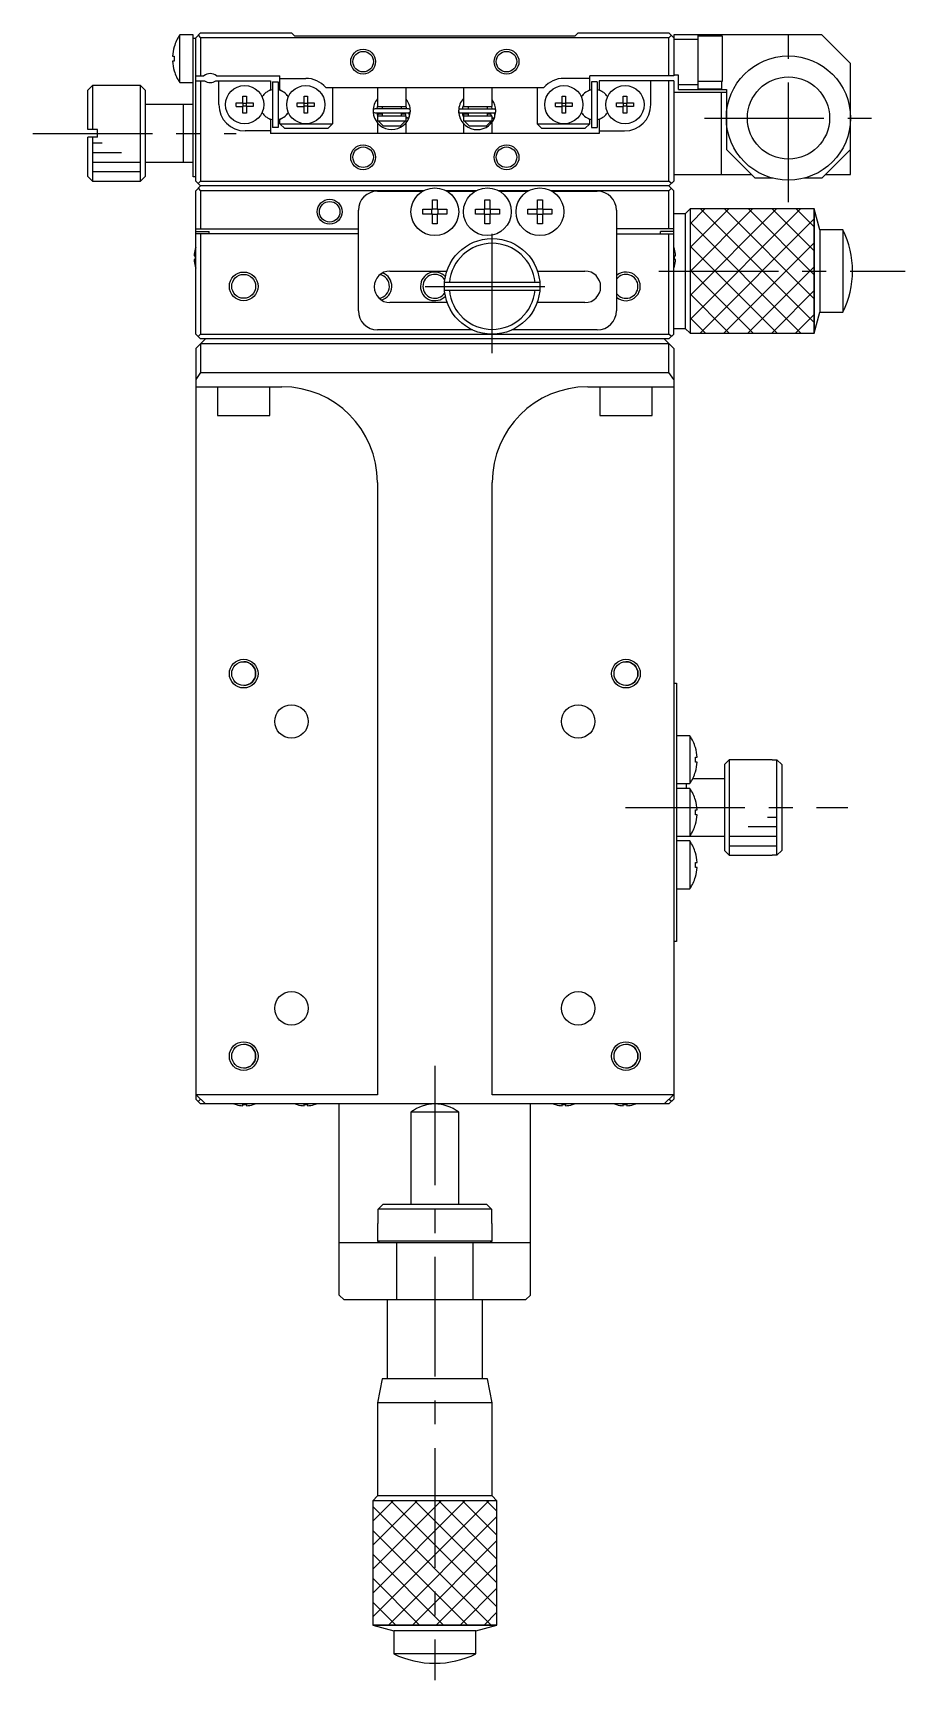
# Model space of a CAD drawing. Extents: x -393 to 367, y 10 to 551.
# Drawn here: x -89.7 to 1.6, y 378.6 to 550.8 of the extents above; entities that cross this region are included whole.
import ezdxf

# ---------------------------------------------------------------- set-up
doc = ezdxf.new("R2010")
doc.units = 0
doc.header["$LTSCALE"] = 10
doc.linetypes.add('CENTER', pattern=[2, 1.25, -0.25, 0.25, -0.25])
doc.linetypes.add('DASHED', pattern=[3.5, 2, -1.5])
doc.layers.get('0').update_dxf_attribs({"linetype": 'CONTINUOUS'})
doc.layers.add('CENTER', color=1, linetype='CENTER')

msp = doc.modelspace()

# ---------------------------------------------------------------- linework, layer by layer
at = {"color": 7, "linetype": 'CONTINUOUS'}
for p, q in [((-74.306056, 545.611036), (-74.306056, 550.611036)), ((-72.914398, 550.611036), (-74.306056, 550.611036)), ((-72.914398, 535.761036), (-72.914398, 550.611036)), ((-72.914398, 550.261036), (-72.614398, 550.261036)), ((-72.114398, 550.811036), (-72.614398, 550.311036)), ((-72.614398, 535.311036), (-72.614398, 550.311036)), ((-72.364398, 550.561036), (-72.114398, 550.311036)), ((-72.114398, 550.811036), (-62.614398, 550.811036)), ((-72.114398, 550.311036), (-72.114398, 546.311036)), ((-23.114398, 550.311036), (-72.114398, 550.311036)), ((-62.264398, 550.461036), (-62.614398, 550.811036)), ((-32.964398, 550.461036), (-62.264398, 550.461036)), ((-32.614398, 550.811036), (-32.964398, 550.461036)), ((-32.614398, 550.811036), (-23.114398, 550.811036)), ((-23.114398, 550.811036), (-22.614398, 550.311036)), ((-23.114398, 550.311036), (-22.864398, 550.561036)), ((-23.114398, 546.311036), (-23.114398, 550.311036)), ((-22.614398, 550.611036), (-22.614398, 546.311036)), ((-7.114398, 550.611036), (-22.614398, 550.611036)), ((-20.114398, 550.111036), (-22.614398, 550.111036)), ((-20.114398, 550.611036), (-20.114398, 544.911036)), ((-17.614398, 550.541857), (-20.114398, 550.541857)), ((-17.514398, 550.461036), (-20.114398, 550.461036)), ((-17.614398, 550.611036), (-17.614398, 550.461036)), ((-17.514398, 545.761036), (-17.514398, 550.461036)), ((-4.114398, 547.611036), (-7.114398, 550.611036)), ((-75.049351, 548.371036), (-74.876979, 548.371036)), ((-74.876979, 547.851036), (-75.049351, 547.851036)), ((-74.883834, 549.372969), (-74.876979, 549.369625)), ((-74.876979, 548.371036), (-74.876979, 547.851036)), ((-74.876979, 546.852446), (-74.883834, 546.849103)), ((-72.614398, 546.311036), (-71.775836, 546.311036)), ((-70.452961, 546.311036), (-63.814398, 546.311036)), ((-63.814398, 544.855448), (-63.814398, 546.311036)), ((-63.814398, 546.061036), (-61.114398, 546.061036)), ((-31.414398, 546.061036), (-34.114398, 546.061036)), ((-31.414398, 544.855448), (-31.414398, 546.311036)), ((-22.614398, 546.311036), (-31.414398, 546.311036)), ((-22.114398, 546.411036), (-22.614398, 546.411036)), ((-22.114398, 544.911036), (-22.114398, 546.411036)), ((-4.114398, 536.011036), (-4.114398, 547.611036)), ((-83.414398, 545.311036), (-83.914398, 544.811036)), ((-83.914398, 540.711036), (-83.914398, 544.811036)), ((-83.414398, 545.311036), (-83.414398, 540.711036)), ((-78.414398, 545.311036), (-83.414398, 545.311036)), ((-78.414398, 535.311036), (-78.414398, 545.311036)), ((-77.914398, 544.811036), (-78.414398, 545.311036)), ((-77.914398, 544.811036), (-77.914398, 535.811036)), ((-74.306056, 545.611036), (-72.914398, 545.611036)), ((-72.614398, 545.811036), (-71.714398, 545.811036)), ((-72.114398, 545.811036), (-72.114398, 535.311036)), ((-70.514398, 545.811036), (-64.814398, 545.811036)), ((-70.214398, 543.311036), (-70.214398, 545.811036)), ((-64.814398, 544.855448), (-65.108148, 544.685851)), ((-64.814398, 545.811036), (-64.814398, 544.855448)), ((-64.614398, 545.711036), (-64.614398, 540.911036)), ((-64.614398, 545.711036), (-64.014398, 545.711036)), ((-64.014398, 545.711036), (-64.014398, 540.911036)), ((-63.520648, 544.685851), (-63.814398, 544.855448)), ((-59.035336, 545.111036), (-36.193461, 545.111036)), ((-58.314398, 545.111036), (-58.314398, 541.311036)), ((-53.614398, 545.111036), (-53.614398, 543.111036)), ((-50.614398, 543.111036), (-50.614398, 545.111036)), ((-44.614398, 545.111036), (-44.614398, 543.111036)), ((-41.614398, 543.111036), (-41.614398, 545.111036)), ((-36.914398, 545.111036), (-36.914398, 541.311036)), ((-31.708148, 544.685851), (-31.414398, 544.855448)), ((-31.214398, 545.711036), (-31.214398, 540.911036)), ((-30.614398, 545.711036), (-31.214398, 545.711036)), ((-30.614398, 545.711036), (-30.614398, 540.911036)), ((-30.414398, 545.811036), (-30.414398, 544.855448)), ((-22.614398, 545.811036), (-30.414398, 545.811036)), ((-30.414398, 544.855448), (-30.120648, 544.685851)), ((-25.014398, 543.311036), (-25.014398, 545.811036)), ((-23.114398, 535.311036), (-23.114398, 545.811036)), ((-22.614398, 545.811036), (-22.614398, 535.311036)), ((-22.614398, 544.611036), (-17.114398, 544.611036)), ((-22.114398, 545.411036), (-20.114398, 545.411036)), ((-22.114398, 544.911036), (-17.114398, 544.911036)), ((-20.114398, 545.761036), (-17.514398, 545.761036)), ((-20.114398, 544.951299), (-17.614398, 544.951299)), ((-17.614398, 545.761036), (-17.614398, 544.911036)), ((-17.614398, 536.011036), (-17.614398, 544.611036)), ((-17.114398, 544.911036), (-17.114398, 538.611036)), ((-72.914398, 543.311036), (-77.914398, 543.311036)), ((-73.914398, 537.311036), (-73.914398, 543.311036)), ((-68.40076, 543.491036), (-67.694398, 543.491036)), ((-68.40076, 543.131036), (-68.40076, 543.491036)), ((-68.40076, 543.131036), (-67.694398, 543.131036)), ((-67.694398, 544.197397), (-67.334398, 544.197397)), ((-67.694398, 543.491036), (-67.694398, 544.197397)), ((-67.684026, 543.480664), (-67.694398, 543.491036)), ((-67.684026, 543.141408), (-67.694398, 543.131036)), ((-67.694398, 542.424674), (-67.694398, 543.131036)), ((-67.684026, 543.480664), (-67.34477, 543.480664)), ((-67.684026, 543.141408), (-67.684026, 543.480664)), ((-67.34477, 543.141408), (-67.684026, 543.141408)), ((-67.34477, 543.480664), (-67.334398, 543.491036)), ((-67.34477, 543.480664), (-67.34477, 543.141408)), ((-67.34477, 543.141408), (-67.334398, 543.131036)), ((-67.334398, 544.197397), (-67.334398, 543.491036)), ((-67.334398, 543.491036), (-66.628037, 543.491036)), ((-67.334398, 543.131036), (-67.334398, 542.424674)), ((-66.628037, 543.131036), (-67.334398, 543.131036)), ((-66.628037, 543.491036), (-66.628037, 543.131036)), ((-62.00076, 543.491036), (-61.294398, 543.491036)), ((-62.00076, 543.131036), (-62.00076, 543.491036)), ((-62.00076, 543.131036), (-61.294398, 543.131036)), ((-61.294398, 544.197397), (-60.934398, 544.197397)), ((-61.294398, 543.491036), (-61.294398, 544.197397)), ((-61.284026, 543.480664), (-61.294398, 543.491036)), ((-61.284026, 543.141408), (-61.294398, 543.131036)), ((-61.294398, 542.424674), (-61.294398, 543.131036)), ((-61.284026, 543.480664), (-60.94477, 543.480664)), ((-61.284026, 543.141408), (-61.284026, 543.480664)), ((-60.94477, 543.141408), (-61.284026, 543.141408)), ((-60.94477, 543.480664), (-60.934398, 543.491036)), ((-60.94477, 543.480664), (-60.94477, 543.141408)), ((-60.94477, 543.141408), (-60.934398, 543.131036)), ((-60.934398, 544.197397), (-60.934398, 543.491036)), ((-60.934398, 543.491036), (-60.228037, 543.491036)), ((-60.934398, 543.131036), (-60.934398, 542.424674)), ((-60.228037, 543.131036), (-60.934398, 543.131036)), ((-60.228037, 543.491036), (-60.228037, 543.131036)), ((-54.071218, 542.636946), (-54.067592, 542.536322)), ((-50.372445, 542.858885), (-53.872445, 542.858885)), ((-53.660126, 542.858888), (-53.60582, 543.111149)), ((-53.614398, 543.111036), (-50.614398, 543.111036)), ((-53.114398, 543.111036), (-53.114398, 542.858885)), ((-51.114398, 542.858885), (-51.114398, 543.111036)), ((-50.639212, 543.11117), (-50.584464, 542.858912)), ((-50.309364, 541.943867), (-50.173764, 542.631562)), ((-45.129261, 542.626207), (-45.125634, 542.525582)), ((-41.430487, 542.848146), (-44.930487, 542.848146)), ((-44.718168, 542.848149), (-44.649935, 543.143972)), ((-44.649935, 543.143972), (-44.614534, 543.238857)), ((-44.614398, 543.111036), (-41.614398, 543.111036)), ((-44.114398, 543.111036), (-44.114398, 542.848146)), ((-42.114398, 542.848146), (-42.114398, 543.111036)), ((-41.700585, 543.111188), (-41.642506, 542.848173)), ((-41.367406, 541.933128), (-41.231807, 542.620822)), ((-35.00076, 543.491036), (-34.294398, 543.491036)), ((-35.00076, 543.131036), (-35.00076, 543.491036)), ((-35.00076, 543.131036), (-34.294398, 543.131036)), ((-34.294398, 544.197397), (-33.934398, 544.197397)), ((-34.294398, 543.491036), (-34.294398, 544.197397)), ((-34.284026, 543.480664), (-34.294398, 543.491036)), ((-34.284026, 543.141408), (-34.294398, 543.131036)), ((-34.294398, 542.424674), (-34.294398, 543.131036)), ((-34.284026, 543.480664), (-33.94477, 543.480664)), ((-34.284026, 543.141408), (-34.284026, 543.480664)), ((-33.94477, 543.141408), (-34.284026, 543.141408)), ((-33.94477, 543.480664), (-33.934398, 543.491036)), ((-33.94477, 543.480664), (-33.94477, 543.141408)), ((-33.94477, 543.141408), (-33.934398, 543.131036)), ((-33.934398, 544.197397), (-33.934398, 543.491036)), ((-33.934398, 543.491036), (-33.228037, 543.491036)), ((-33.934398, 543.131036), (-33.934398, 542.424674)), ((-33.228037, 543.131036), (-33.934398, 543.131036)), ((-33.228037, 543.491036), (-33.228037, 543.131036)), ((-28.60076, 543.491036), (-27.894398, 543.491036)), ((-28.60076, 543.131036), (-28.60076, 543.491036)), ((-28.60076, 543.131036), (-27.894398, 543.131036)), ((-27.894398, 544.197397), (-27.534398, 544.197397)), ((-27.894398, 543.491036), (-27.894398, 544.197397)), ((-27.884026, 543.480664), (-27.894398, 543.491036)), ((-27.884026, 543.141408), (-27.894398, 543.131036)), ((-27.894398, 542.424674), (-27.894398, 543.131036)), ((-27.884026, 543.480664), (-27.54477, 543.480664)), ((-27.884026, 543.141408), (-27.884026, 543.480664)), ((-27.54477, 543.141408), (-27.884026, 543.141408)), ((-27.54477, 543.480664), (-27.534398, 543.491036)), ((-27.54477, 543.480664), (-27.54477, 543.141408)), ((-27.54477, 543.141408), (-27.534398, 543.131036)), ((-27.534398, 544.197397), (-27.534398, 543.491036)), ((-27.534398, 543.491036), (-26.828037, 543.491036)), ((-27.534398, 543.131036), (-27.534398, 542.424674)), ((-26.828037, 543.131036), (-27.534398, 543.131036)), ((-26.828037, 543.491036), (-26.828037, 543.131036)), ((-67.334398, 542.424674), (-67.694398, 542.424674)), ((-65.108148, 541.93622), (-64.814398, 541.766624)), ((-64.814398, 541.766624), (-64.814398, 540.311036)), ((-64.014398, 540.911036), (-64.614398, 540.911036)), ((-63.814398, 541.766624), (-63.520648, 541.93622)), ((-63.814398, 541.311036), (-63.814398, 541.766624)), ((-63.314398, 540.811036), (-63.814398, 541.311036)), ((-63.814398, 541.311036), (-58.314398, 541.311036)), ((-60.934398, 542.424674), (-61.294398, 542.424674)), ((-58.314398, 541.311036), (-58.814398, 540.811036)), ((-53.935288, 541.944538), (-53.915261, 541.891872)), ((-53.91441, 541.892312), (-53.890824, 541.839401)), ((-53.872445, 542.458885), (-50.372445, 542.458885)), ((-53.572998, 542.110856), (-53.660444, 542.458884)), ((-50.614398, 542.111036), (-53.614398, 542.111036)), ((-53.614398, 542.111036), (-53.614398, 541.611036)), ((-53.614398, 541.611036), (-50.614398, 541.611036)), ((-53.614398, 541.406097), (-53.614398, 540.311036)), ((-53.570927, 542.165161), (-53.570464, 542.179995)), ((-53.570632, 542.150326), (-53.570927, 542.165161)), ((-53.56958, 542.135528), (-53.570632, 542.150326)), ((-53.570464, 542.179995), (-53.569243, 542.194787)), ((-53.567773, 542.120807), (-53.56958, 542.135528)), ((-53.569243, 542.194787), (-53.567268, 542.209499)), ((-53.566147, 542.111022), (-53.567773, 542.120807)), ((-53.567268, 542.209499), (-53.564544, 542.224092)), ((-53.564544, 542.224092), (-53.56108, 542.238527)), ((-53.56108, 542.238527), (-53.556886, 542.252767)), ((-53.030913, 541.111036), (-53.560082, 541.611036)), ((-53.556886, 542.252767), (-53.551974, 542.266774)), ((-53.551974, 542.266774), (-53.546357, 542.280512)), ((-53.546357, 542.280512), (-53.540053, 542.293946)), ((-53.540053, 542.293946), (-53.533078, 542.307042)), ((-53.533078, 542.307042), (-53.525454, 542.319767)), ((-53.114398, 542.311036), (-53.531148, 542.311036)), ((-53.525454, 542.319767), (-53.517201, 542.33209)), ((-53.517201, 542.33209), (-53.508342, 542.343981)), ((-53.508342, 542.343981), (-53.498901, 542.35541)), ((-53.498901, 542.35541), (-53.488903, 542.366352)), ((-53.488903, 542.366352), (-53.478376, 542.37678)), ((-53.478376, 542.37678), (-53.467347, 542.38667)), ((-53.467347, 542.38667), (-53.455845, 542.395999)), ((-53.455845, 542.395999), (-53.443899, 542.404747)), ((-53.443899, 542.404747), (-53.431539, 542.412894)), ((-53.431539, 542.412894), (-53.418796, 542.420422)), ((-53.418796, 542.420422), (-53.405703, 542.427314)), ((-53.405703, 542.427314), (-53.392291, 542.433556)), ((-53.392291, 542.433556), (-53.378594, 542.439135)), ((-53.378594, 542.439135), (-53.364643, 542.444038)), ((-53.364643, 542.444038), (-53.350473, 542.448256)), ((-53.350473, 542.448256), (-53.336118, 542.45178)), ((-53.336118, 542.45178), (-53.321611, 542.454601)), ((-53.321611, 542.454601), (-53.306987, 542.456716)), ((-53.306987, 542.456716), (-53.292279, 542.458119)), ((-53.292279, 542.458119), (-53.277524, 542.458809)), ((-53.277524, 542.458809), (-53.270834, 542.458885)), ((-53.114398, 542.458885), (-53.114398, 542.111036)), ((-53.030913, 541.111036), (-51.197883, 541.111036)), ((-50.668715, 541.611036), (-51.197883, 541.111036)), ((-51.114398, 542.111036), (-51.114398, 542.458885)), ((-50.71418, 542.311036), (-51.114398, 542.311036)), ((-50.974056, 542.458885), (-50.960067, 542.458557)), ((-50.960067, 542.458557), (-50.945335, 542.457515)), ((-50.945335, 542.457515), (-50.930673, 542.455761)), ((-50.930673, 542.455761), (-50.916115, 542.453299)), ((-50.916115, 542.453299), (-50.901695, 542.450135)), ((-50.901695, 542.450135), (-50.887446, 542.446275)), ((-50.887446, 542.446275), (-50.873403, 542.441728)), ((-50.873403, 542.441728), (-50.859599, 542.436505)), ((-50.859599, 542.436505), (-50.846065, 542.430615)), ((-50.846065, 542.430615), (-50.832835, 542.424073)), ((-50.832835, 542.424073), (-50.819941, 542.416892)), ((-50.819941, 542.416892), (-50.807413, 542.409089)), ((-50.807413, 542.409089), (-50.795282, 542.400679)), ((-50.795282, 542.400679), (-50.783578, 542.391683)), ((-50.783578, 542.391683), (-50.77233, 542.382119)), ((-50.77233, 542.382119), (-50.761567, 542.37201)), ((-50.761567, 542.37201), (-50.751317, 542.361377)), ((-50.751317, 542.361377), (-50.741605, 542.350247)), ((-50.741605, 542.350247), (-50.732457, 542.338644)), ((-50.732457, 542.338644), (-50.723897, 542.326595)), ((-50.723897, 542.326595), (-50.71595, 542.314129)), ((-50.71595, 542.314129), (-50.708636, 542.301275)), ((-50.708636, 542.301275), (-50.701975, 542.288066)), ((-50.701975, 542.288066), (-50.695988, 542.274532)), ((-50.695988, 542.274532), (-50.690691, 542.260709)), ((-50.690691, 542.260709), (-50.686099, 542.246629)), ((-50.686099, 542.246629), (-50.682227, 542.23233)), ((-50.682227, 542.23233), (-50.679085, 542.217848)), ((-50.679085, 542.217848), (-50.676685, 542.20322)), ((-50.678117, 542.11455), (-50.678743, 542.111023)), ((-50.675988, 542.12924), (-50.678117, 542.11455)), ((-50.676685, 542.20322), (-50.675033, 542.188484)), ((-50.674613, 542.144017), (-50.675988, 542.12924)), ((-50.675033, 542.188484), (-50.674136, 542.173678)), ((-50.673995, 542.158843), (-50.674613, 542.144017)), ((-50.674136, 542.173678), (-50.673995, 542.158843)), ((-50.562724, 541.952677), (-50.614408, 541.978113)), ((-50.614398, 541.611036), (-50.614398, 542.111036)), ((-50.614398, 541.989205), (-50.601989, 541.982864)), ((-50.614398, 540.311036), (-50.614398, 541.424376)), ((-50.601989, 541.982864), (-50.589034, 541.976447)), ((-50.589034, 541.976447), (-50.575612, 541.969994)), ((-50.575612, 541.969994), (-50.561808, 541.963544)), ((-50.334436, 541.882999), (-50.562724, 541.952677)), ((-50.561808, 541.963544), (-50.547705, 541.957137)), ((-50.547705, 541.957137), (-50.533391, 541.950812)), ((-50.533391, 541.950812), (-50.518954, 541.944609)), ((-50.518954, 541.944609), (-50.504484, 541.938566)), ((-50.504484, 541.938566), (-50.49007, 541.93272)), ((-50.49007, 541.93272), (-50.4758, 541.927107)), ((-50.4758, 541.927107), (-50.461764, 541.921762)), ((-50.461764, 541.921762), (-50.448046, 541.916718)), ((-50.448046, 541.916718), (-50.434733, 541.912007)), ((-50.434733, 541.912007), (-50.421907, 541.907656)), ((-50.421907, 541.907656), (-50.409646, 541.903693)), ((-50.409646, 541.903693), (-50.398026, 541.900143)), ((-50.398026, 541.900143), (-50.387119, 541.897028)), ((-50.387119, 541.897028), (-50.376993, 541.894365)), ((-50.376993, 541.894365), (-50.367709, 541.892173)), ((-50.367709, 541.892173), (-50.359326, 541.890465)), ((-50.359326, 541.890465), (-50.351894, 541.889251)), ((-50.351894, 541.889251), (-50.34546, 541.888538)), ((-50.34546, 541.888538), (-50.340064, 541.888331)), ((-50.340607, 542.459567), (-50.341443, 542.461325)), ((-50.32659, 542.427977), (-50.340607, 542.459567)), ((-50.340064, 541.888331), (-50.335739, 541.888632)), ((-50.335739, 541.888632), (-50.333523, 541.889096)), ((-50.333523, 541.889096), (-50.329629, 541.891872)), ((-50.329629, 541.891872), (-50.317475, 541.922262)), ((-50.314171, 542.39574), (-50.32659, 542.427977)), ((-50.317475, 541.922262), (-50.306221, 541.954923)), ((-50.303379, 542.362935), (-50.314171, 542.39574)), ((-50.306221, 541.954923), (-50.296616, 541.988095)), ((-50.29424, 542.329641), (-50.303379, 542.362935)), ((-50.296616, 541.988095), (-50.288682, 542.021697)), ((-50.286777, 542.29594), (-50.29424, 542.329641)), ((-50.288682, 542.021697), (-50.282438, 542.055644)), ((-50.281006, 542.261916), (-50.286777, 542.29594)), ((-50.282438, 542.055644), (-50.277899, 542.089855)), ((-50.276943, 542.22765), (-50.281006, 542.261916)), ((-50.277899, 542.089855), (-50.275076, 542.124245)), ((-50.274597, 542.193227), (-50.276943, 542.22765)), ((-50.275076, 542.124245), (-50.273974, 542.15873)), ((-50.273974, 542.15873), (-50.274597, 542.193227)), ((-44.99333, 541.933799), (-44.973304, 541.881132)), ((-44.972452, 541.881573), (-44.948866, 541.828662)), ((-44.930487, 542.448146), (-41.430487, 542.448146)), ((-44.633284, 542.10609), (-44.718487, 542.448144)), ((-44.614512, 542.05821), (-44.633284, 542.10609)), ((-44.62897, 542.154422), (-44.628506, 542.169256)), ((-44.628675, 542.139587), (-44.62897, 542.154422)), ((-44.627622, 542.124789), (-44.628675, 542.139587)), ((-44.628506, 542.169256), (-44.627285, 542.184048)), ((-44.625922, 542.11079), (-44.627622, 542.124789)), ((-44.627285, 542.184048), (-44.62531, 542.19876)), ((-44.614477, 542.06216), (-44.625922, 542.11079)), ((-44.62531, 542.19876), (-44.622587, 542.213353)), ((-44.622587, 542.213353), (-44.619123, 542.227788)), ((-44.619123, 542.227788), (-44.614929, 542.242028)), ((-44.614929, 542.242028), (-44.610016, 542.256035)), ((-44.614398, 542.24354), (-44.614398, 541.611036)), ((-41.614398, 542.111036), (-44.614398, 542.111036)), ((-44.614398, 541.611036), (-41.614398, 541.611036)), ((-44.614398, 541.328397), (-44.614398, 540.311036)), ((-44.610016, 542.256035), (-44.6044, 542.269772)), ((-44.6044, 542.269772), (-44.598095, 542.283206)), ((-44.598095, 542.283206), (-44.591121, 542.296302)), ((-44.591121, 542.296302), (-44.583497, 542.309028)), ((-44.583497, 542.309028), (-44.575244, 542.321351)), ((-44.114398, 542.311036), (-44.582224, 542.311036)), ((-44.575244, 542.321351), (-44.566384, 542.333241)), ((-44.566384, 542.333241), (-44.556943, 542.344671)), ((-44.030913, 541.111036), (-44.560082, 541.611036)), ((-44.556943, 542.344671), (-44.546946, 542.355613)), ((-44.546946, 542.355613), (-44.536419, 542.366041)), ((-44.536419, 542.366041), (-44.52539, 542.375931)), ((-44.52539, 542.375931), (-44.513887, 542.38526)), ((-44.513887, 542.38526), (-44.501941, 542.394008)), ((-44.501941, 542.394008), (-44.489581, 542.402155)), ((-44.489581, 542.402155), (-44.476839, 542.409683)), ((-44.476839, 542.409683), (-44.463746, 542.416575)), ((-44.463746, 542.416575), (-44.450334, 542.422817)), ((-44.450334, 542.422817), (-44.436636, 542.428396)), ((-44.436636, 542.428396), (-44.422686, 542.433299)), ((-44.422686, 542.433299), (-44.408516, 542.437517)), ((-44.408516, 542.437517), (-44.39416, 542.44104)), ((-44.39416, 542.44104), (-44.379653, 542.443862)), ((-44.379653, 542.443862), (-44.365029, 542.445977)), ((-44.365029, 542.445977), (-44.350322, 542.44738)), ((-44.350322, 542.44738), (-44.335567, 542.448069)), ((-44.335567, 542.448069), (-44.328876, 542.448146)), ((-44.114398, 542.448146), (-44.114398, 542.111036)), ((-44.030913, 541.111036), (-42.197883, 541.111036)), ((-41.668715, 541.611036), (-42.197883, 541.111036)), ((-42.114398, 542.111036), (-42.114398, 542.448146)), ((-41.778821, 542.311036), (-42.114398, 542.311036)), ((-42.032098, 542.448146), (-42.018109, 542.447818)), ((-42.018109, 542.447818), (-42.003378, 542.446776)), ((-42.003378, 542.446776), (-41.988716, 542.445022)), ((-41.988716, 542.445022), (-41.974158, 542.44256)), ((-41.974158, 542.44256), (-41.959737, 542.439396)), ((-41.959737, 542.439396), (-41.945489, 542.435536)), ((-41.945489, 542.435536), (-41.931446, 542.430989)), ((-41.931446, 542.430989), (-41.917641, 542.425766)), ((-41.917641, 542.425766), (-41.904108, 542.419876)), ((-41.904108, 542.419876), (-41.890878, 542.413334)), ((-41.890878, 542.413334), (-41.877983, 542.406153)), ((-41.877983, 542.406153), (-41.865455, 542.39835)), ((-41.865455, 542.39835), (-41.853324, 542.38994)), ((-41.853324, 542.38994), (-41.84162, 542.380944)), ((-41.84162, 542.380944), (-41.830373, 542.37138)), ((-41.830373, 542.37138), (-41.81961, 542.36127)), ((-41.81961, 542.36127), (-41.809359, 542.350638)), ((-41.809359, 542.350638), (-41.799647, 542.339508)), ((-41.799647, 542.339508), (-41.790499, 542.327904)), ((-41.790499, 542.327904), (-41.78194, 542.315855)), ((-41.78194, 542.315855), (-41.773992, 542.303389)), ((-41.773992, 542.303389), (-41.766678, 542.290536)), ((-41.766678, 542.290536), (-41.760018, 542.277326)), ((-41.760018, 542.277326), (-41.754031, 542.263793)), ((-41.754031, 542.263793), (-41.748733, 542.249969)), ((-41.748733, 542.249969), (-41.744142, 542.23589)), ((-41.744142, 542.23589), (-41.740269, 542.221591)), ((-41.740269, 542.221591), (-41.737128, 542.207109)), ((-41.737128, 542.207109), (-41.734728, 542.19248)), ((-41.734031, 542.118501), (-41.735019, 542.111023)), ((-41.734728, 542.19248), (-41.733076, 542.177744)), ((-41.732656, 542.133278), (-41.734031, 542.118501)), ((-41.733076, 542.177744), (-41.732178, 542.162939)), ((-41.732038, 542.148104), (-41.732656, 542.133278)), ((-41.732178, 542.162939), (-41.732038, 542.148104)), ((-41.392482, 541.872261), (-41.614402, 541.939044)), ((-41.614398, 541.611036), (-41.614398, 542.111036)), ((-41.614398, 541.950307), (-41.600458, 541.94404)), ((-41.614398, 540.311036), (-41.614398, 541.489618)), ((-41.600458, 541.94404), (-41.586346, 541.937867)), ((-41.586346, 541.937867), (-41.572145, 541.931824)), ((-41.572145, 541.931824), (-41.557942, 541.925948)), ((-41.557942, 541.925948), (-41.543819, 541.920273)), ((-41.543819, 541.920273), (-41.529862, 541.914834)), ((-41.529862, 541.914834), (-41.516152, 541.909662)), ((-41.516152, 541.909662), (-41.502773, 541.904788)), ((-41.502773, 541.904788), (-41.489804, 541.900242)), ((-41.489804, 541.900242), (-41.477321, 541.89605)), ((-41.477321, 541.89605), (-41.4654, 541.892238)), ((-41.4654, 541.892238), (-41.454111, 541.888828)), ((-41.454111, 541.888828), (-41.443521, 541.885841)), ((-41.443521, 541.885841), (-41.433694, 541.883293)), ((-41.433694, 541.883293), (-41.424688, 541.881201)), ((-41.424688, 541.881201), (-41.416556, 541.879577)), ((-41.416556, 541.879577), (-41.409348, 541.878431)), ((-41.409348, 541.878431), (-41.403105, 541.877769)), ((-41.403105, 541.877769), (-41.397866, 541.877595)), ((-41.398649, 542.448828), (-41.399485, 542.450586)), ((-41.384632, 542.417238), (-41.398649, 542.448828)), ((-41.397866, 541.877595), (-41.393661, 541.877911)), ((-41.393661, 541.877911), (-41.391566, 541.878357)), ((-41.391566, 541.878357), (-41.387671, 541.881132)), ((-41.387671, 541.881132), (-41.375517, 541.911523)), ((-41.372213, 542.385001), (-41.384632, 542.417238)), ((-41.375517, 541.911523), (-41.364264, 541.944184)), ((-41.361421, 542.352195), (-41.372213, 542.385001)), ((-41.364264, 541.944184), (-41.354659, 541.977356)), ((-41.352283, 542.318901), (-41.361421, 542.352195)), ((-41.354659, 541.977356), (-41.346724, 542.010958)), ((-41.344819, 542.285201), (-41.352283, 542.318901)), ((-41.346724, 542.010958), (-41.340481, 542.044905)), ((-41.339049, 542.251176), (-41.344819, 542.285201)), ((-41.340481, 542.044905), (-41.335942, 542.079116)), ((-41.334986, 542.216911), (-41.339049, 542.251176)), ((-41.335942, 542.079116), (-41.333118, 542.113506)), ((-41.33264, 542.182488), (-41.334986, 542.216911)), ((-41.333118, 542.113506), (-41.332017, 542.147991)), ((-41.332017, 542.147991), (-41.33264, 542.182488)), ((-36.414398, 540.811036), (-36.914398, 541.311036)), ((-36.914398, 541.311036), (-31.414398, 541.311036)), ((-33.934398, 542.424674), (-34.294398, 542.424674)), ((-31.414398, 541.311036), (-31.914398, 540.811036)), ((-31.414398, 541.766624), (-31.708148, 541.93622)), ((-31.414398, 541.311036), (-31.414398, 541.766624)), ((-31.214398, 540.911036), (-30.614398, 540.911036)), ((-30.120648, 541.93622), (-30.414398, 541.766624)), ((-30.414398, 541.766624), (-30.414398, 540.311036)), ((-27.534398, 542.424674), (-27.894398, 542.424674)), ((-82.914398, 540.711036), (-83.914398, 540.711036)), ((-83.914398, 535.811036), (-83.914398, 539.911036)), ((-82.914398, 539.911036), (-83.914398, 539.911036)), ((-83.414398, 539.911036), (-83.414398, 535.311036)), ((-82.914398, 539.911036), (-82.914398, 540.711036)), ((-64.814398, 540.561036), (-67.464398, 540.561036)), ((-30.414398, 540.311036), (-64.814398, 540.311036)), ((-58.814398, 540.811036), (-63.314398, 540.811036)), ((-31.914398, 540.811036), (-36.414398, 540.811036)), ((-30.414398, 540.561036), (-27.764398, 540.561036)), ((-17.114398, 538.611036), (-14.114398, 535.611036)), ((-7.114398, 535.611036), (-4.114398, 538.611036)), ((-83.914398, 535.811036), (-83.414398, 535.311036)), ((-78.414398, 535.311036), (-77.914398, 535.811036)), ((-77.914398, 537.311036), (-72.914398, 537.311036)), ((-72.614398, 535.761036), (-72.914398, 535.761036)), ((-22.614398, 536.011036), (-14.514398, 536.011036)), ((-6.714398, 536.011036), (-4.114398, 536.011036)), ((-83.414398, 535.311036), (-78.414398, 535.311036)), ((-72.114398, 534.811036), (-72.614398, 535.311036)), ((-72.614398, 534.311036), (-72.114398, 534.811036)), ((-72.614398, 519.311036), (-72.614398, 534.311036)), ((-72.114398, 535.311036), (-72.364398, 535.061036)), ((-72.364398, 534.561036), (-72.114398, 534.311036)), ((-72.114398, 535.311036), (-23.114398, 535.311036)), ((-23.114398, 534.811036), (-72.114398, 534.811036)), ((-72.114398, 534.311036), (-72.114398, 530.311036)), ((-48.801833, 534.311036), (-72.114398, 534.311036)), ((-53.614398, 534.261036), (-48.890133, 534.261036)), ((-43.301833, 534.311036), (-46.426964, 534.311036)), ((-46.338663, 534.261036), (-43.390133, 534.261036)), ((-37.801833, 534.311036), (-40.926964, 534.311036)), ((-40.838663, 534.261036), (-37.890133, 534.261036)), ((-23.114398, 534.311036), (-35.426964, 534.311036)), ((-35.338663, 534.261036), (-30.614398, 534.261036)), ((-22.864398, 535.061036), (-23.114398, 535.311036)), ((-22.614398, 535.311036), (-23.114398, 534.811036)), ((-23.114398, 534.811036), (-22.614398, 534.311036)), ((-23.114398, 534.311036), (-22.864398, 534.561036)), ((-23.114398, 530.311036), (-23.114398, 534.311036)), ((-22.614398, 519.311036), (-22.614398, 534.311036)), ((-12.214394, 535.611036), (-14.114398, 535.611036)), ((-7.114398, 535.611036), (-9.014402, 535.611036)), ((-55.614398, 521.761036), (-55.614398, 532.261036)), ((-48.872988, 531.851036), (-48.872988, 532.371036)), ((-48.872988, 532.371036), (-47.874398, 532.371036)), ((-47.915773, 531.851036), (-47.915773, 532.371036)), ((-47.874398, 533.369625), (-47.354398, 533.369625)), ((-47.874398, 532.371036), (-47.874398, 533.369625)), ((-47.874398, 532.412411), (-47.354398, 532.412411)), ((-47.354398, 533.369625), (-47.354398, 532.371036)), ((-47.354398, 532.371036), (-46.355809, 532.371036)), ((-47.313023, 532.371036), (-47.313023, 531.851036)), ((-46.355809, 532.371036), (-46.355809, 531.851036)), ((-43.372988, 531.851036), (-43.372988, 532.371036)), ((-43.372988, 532.371036), (-42.374398, 532.371036)), ((-42.415773, 531.851036), (-42.415773, 532.371036)), ((-42.374398, 533.369625), (-41.854398, 533.369625)), ((-42.374398, 532.371036), (-42.374398, 533.369625)), ((-42.374398, 532.412411), (-41.854398, 532.412411)), ((-41.854398, 533.369625), (-41.854398, 532.371036)), ((-41.854398, 532.371036), (-40.855809, 532.371036)), ((-41.813023, 532.371036), (-41.813023, 531.851036)), ((-40.855809, 532.371036), (-40.855809, 531.851036)), ((-37.872988, 531.851036), (-37.872988, 532.371036)), ((-37.872988, 532.371036), (-36.874398, 532.371036)), ((-36.915773, 531.851036), (-36.915773, 532.371036)), ((-36.874398, 533.369625), (-36.354398, 533.369625)), ((-36.874398, 532.371036), (-36.874398, 533.369625)), ((-36.874398, 532.412411), (-36.354398, 532.412411)), ((-36.354398, 533.369625), (-36.354398, 532.371036)), ((-36.354398, 532.371036), (-35.355809, 532.371036)), ((-36.313023, 532.371036), (-36.313023, 531.851036)), ((-35.355809, 532.371036), (-35.355809, 531.851036)), ((-28.614398, 532.261036), (-28.614398, 521.761036)), ((-20.914392, 532.411035), (-21.414394, 531.911032)), ((-20.914392, 532.411035), (-20.914392, 519.411037)), ((-7.914391, 532.411035), (-20.914392, 532.411035)), ((-7.914391, 532.411035), (-7.914391, 519.411037)), ((-7.324903, 530.211036), (-7.914391, 532.411035)), ((-47.874398, 531.851036), (-48.872988, 531.851036)), ((-47.874398, 530.852446), (-47.874398, 531.851036)), ((-47.354398, 531.809661), (-47.874398, 531.809661)), ((-47.354398, 530.852446), (-47.874398, 530.852446)), ((-47.354398, 531.851036), (-47.354398, 530.852446)), ((-46.355809, 531.851036), (-47.354398, 531.851036)), ((-42.374398, 531.851036), (-43.372988, 531.851036)), ((-42.374398, 530.852446), (-42.374398, 531.851036)), ((-41.854398, 531.809661), (-42.374398, 531.809661)), ((-41.854398, 530.852446), (-42.374398, 530.852446)), ((-41.854398, 531.851036), (-41.854398, 530.852446)), ((-40.855809, 531.851036), (-41.854398, 531.851036)), ((-36.874398, 531.851036), (-37.872988, 531.851036)), ((-36.874398, 530.852446), (-36.874398, 531.851036)), ((-36.354398, 531.809661), (-36.874398, 531.809661)), ((-36.354398, 530.852446), (-36.874398, 530.852446)), ((-36.354398, 531.851036), (-36.354398, 530.852446)), ((-35.355809, 531.851036), (-36.354398, 531.851036)), ((-21.414394, 531.911032), (-22.614398, 531.911032)), ((-21.414394, 531.911032), (-21.414394, 519.91104)), ((-72.614398, 530.311036), (-55.614398, 530.311036)), ((-72.614398, 530.061036), (-71.214398, 530.061036)), ((-55.614398, 529.811036), (-72.614398, 529.811036)), ((-72.114398, 529.811036), (-72.114398, 519.311036)), ((-71.214398, 529.811036), (-71.214398, 530.061036)), ((-22.614398, 530.311036), (-28.614398, 530.311036)), ((-28.614398, 529.811036), (-22.614398, 529.811036)), ((-22.614398, 530.061036), (-24.014398, 530.061036)), ((-24.014398, 529.811036), (-24.014398, 530.061036)), ((-23.114398, 519.311036), (-23.114398, 529.811036)), ((-7.324903, 530.211036), (-7.324903, 521.611036)), ((-4.914392, 530.211036), (-7.324903, 530.211036)), ((-4.914392, 530.211036), (-4.914392, 521.611036)), ((-72.804257, 527.491036), (-72.68392, 527.491036)), ((-72.68392, 527.131036), (-72.804257, 527.131036)), ((-72.688542, 528.199652), (-72.68392, 528.197397)), ((-72.68392, 527.491036), (-72.68392, 527.131036)), ((-22.544877, 528.197397), (-22.540254, 528.199652)), ((-22.544877, 527.491036), (-22.424539, 527.491036)), ((-22.544877, 527.131036), (-22.544877, 527.491036)), ((-22.424539, 527.131036), (-22.544877, 527.131036)), ((-72.68392, 526.424674), (-72.688542, 526.42242)), ((-52.314398, 525.911036), (-46.351486, 525.911036)), ((-36.877311, 525.911036), (-31.914398, 525.911036)), ((-22.540254, 526.42242), (-22.544877, 526.424674)), ((-36.630424, 524.711036), (-46.598373, 524.711036)), ((-46.598373, 523.911036), (-36.630424, 523.911036)), ((-46.316526, 522.611036), (-52.314398, 522.611036)), ((-31.914398, 522.611036), (-36.912271, 522.611036)), ((-7.914391, 519.411037), (-7.324903, 521.611036)), ((-7.324903, 521.611036), (-4.914392, 521.611036)), ((-72.114398, 518.811036), (-72.614398, 519.311036)), ((-72.614398, 517.811036), (-71.614398, 518.811036)), ((-72.114398, 519.311036), (-72.364398, 519.061036)), ((-72.114398, 519.311036), (-23.114398, 519.311036)), ((-23.114398, 518.811036), (-72.114398, 518.811036)), ((-43.68744, 519.761036), (-53.614398, 519.761036)), ((-30.614398, 519.761036), (-39.541357, 519.761036)), ((-23.614398, 518.811036), (-22.614398, 517.811036)), ((-22.864398, 519.061036), (-23.114398, 519.311036)), ((-22.614398, 519.311036), (-23.114398, 518.811036)), ((-22.614398, 519.91104), (-21.414394, 519.91104)), ((-21.414394, 519.91104), (-20.914392, 519.411037)), ((-20.914392, 519.411037), (-7.914391, 519.411037)), ((-72.614398, 517.811036), (-72.614398, 439.311036)), ((-72.114398, 518.311036), (-72.114398, 515.311036)), ((-23.114398, 518.311036), (-72.114398, 518.311036)), ((-23.114398, 515.311036), (-23.114398, 518.311036)), ((-22.614398, 517.811036), (-22.614398, 439.311036)), ((-72.114398, 515.311036), (-72.614398, 514.555618)), ((-72.114398, 515.311036), (-23.114398, 515.311036)), ((-22.614398, 514.555618), (-23.114398, 515.311036)), ((-72.614398, 513.811036), (-63.614398, 513.811036)), ((-70.364398, 513.811036), (-70.364398, 510.811036)), ((-64.864398, 510.811036), (-64.864398, 513.811036)), ((-31.614398, 513.811036), (-22.614398, 513.811036)), ((-30.364398, 513.811036), (-30.364398, 510.811036)), ((-24.864398, 510.811036), (-24.864398, 513.811036)), ((-70.364398, 510.811036), (-64.864398, 510.811036)), ((-30.364398, 510.811036), (-24.864398, 510.811036)), ((-53.614398, 503.811036), (-53.614398, 439.769276)), ((-41.614398, 439.769276), (-41.614398, 503.811036)), ((-22.614398, 482.811036), (-22.314398, 482.811036)), ((-22.314398, 482.811036), (-22.314398, 455.811036)), ((-20.922741, 477.311036), (-22.314398, 477.311036)), ((-20.922741, 477.311036), (-20.922741, 472.311036)), ((-20.351818, 476.069625), (-20.344963, 476.072969)), ((-20.351818, 475.071036), (-20.179446, 475.071036)), ((-20.351818, 474.551036), (-20.351818, 475.071036)), ((-20.179446, 474.551036), (-20.351818, 474.551036)), ((-16.814398, 474.811036), (-17.314398, 474.311036)), ((-17.314398, 474.311036), (-17.314398, 465.311036)), ((-16.814398, 474.811036), (-16.814398, 464.811036)), ((-12.314398, 474.811036), (-16.814398, 474.811036)), ((-12.314398, 474.811036), (-12.314398, 474.79501)), ((-12.314398, 474.79501), (-11.814398, 474.79501)), ((-11.814398, 464.827061), (-11.814398, 474.79501)), ((-11.814398, 474.79501), (-11.314398, 474.293223)), ((-11.314398, 474.293223), (-11.314398, 465.328849)), ((-22.314398, 472.311036), (-20.922741, 472.311036)), ((-21.314398, 472.311036), (-21.314398, 471.811036)), ((-17.314398, 472.811036), (-20.633269, 472.811036)), ((-20.344963, 473.549103), (-20.351818, 473.552446)), ((-20.922741, 471.811036), (-22.314398, 471.811036)), ((-20.922741, 471.811036), (-20.922741, 466.811036)), ((-20.351818, 470.569625), (-20.344963, 470.572969)), ((-20.351818, 469.571036), (-20.179446, 469.571036)), ((-20.351818, 469.051036), (-20.351818, 469.571036)), ((-20.179446, 469.051036), (-20.351818, 469.051036)), ((-22.314398, 466.811036), (-17.314398, 466.811036)), ((-20.344963, 468.049103), (-20.351818, 468.052446)), ((-20.922741, 466.311036), (-22.314398, 466.311036)), ((-20.922741, 466.311036), (-20.922741, 461.311036)), ((-17.314398, 465.311036), (-16.814398, 464.811036)), ((-11.314398, 465.328849), (-11.814398, 464.827061)), ((-20.351818, 465.069625), (-20.344963, 465.072969)), ((-20.351818, 464.071036), (-20.179446, 464.071036)), ((-20.351818, 463.551036), (-20.351818, 464.071036)), ((-20.179446, 463.551036), (-20.351818, 463.551036)), ((-16.814398, 464.811036), (-12.314398, 464.811036)), ((-12.314398, 464.827061), (-12.314398, 464.811036)), ((-11.814398, 464.827061), (-12.314398, 464.827061)), ((-20.344963, 462.549103), (-20.351818, 462.552446)), ((-22.314398, 461.311036), (-20.922741, 461.311036)), ((-22.314398, 455.811036), (-22.614398, 455.811036)), ((-72.614398, 439.811036), (-71.61441, 438.811024)), ((-72.614398, 439.311036), (-72.114398, 438.811036)), ((-53.614398, 439.769276), (-72.572639, 439.769276)), ((-72.114398, 439.311036), (-72.364398, 439.061036)), ((-22.656158, 439.769276), (-41.614398, 439.769276)), ((-23.614398, 438.811036), (-22.614398, 439.811036)), ((-22.864398, 439.061036), (-23.114398, 439.311036)), ((-23.114398, 438.811036), (-22.614398, 439.311036)), ((-23.114398, 438.811036), (-72.114398, 438.811036)), ((-68.403014, 438.736892), (-68.40076, 438.741514)), ((-67.694398, 438.741514), (-67.334398, 438.741514)), ((-67.694398, 438.621177), (-67.694398, 438.741514)), ((-67.334398, 438.741514), (-67.334398, 438.621177)), ((-66.628037, 438.741514), (-66.625782, 438.736892)), ((-62.003014, 438.736892), (-62.00076, 438.741514)), ((-61.294398, 438.741514), (-60.934398, 438.741514)), ((-61.294398, 438.621177), (-61.294398, 438.741514)), ((-60.934398, 438.741514), (-60.934398, 438.621177)), ((-60.228037, 438.741514), (-60.225782, 438.736892)), ((-57.614398, 418.811036), (-57.614398, 438.811036)), ((-50.114394, 437.933527), (-50.114394, 428.311036)), ((-45.114402, 437.933527), (-50.114394, 437.933527)), ((-45.114402, 428.311036), (-45.114402, 437.933527)), ((-37.614396, 418.811036), (-37.614396, 438.811036)), ((-35.003014, 438.736892), (-35.00076, 438.741514)), ((-34.294398, 438.741514), (-33.934398, 438.741514)), ((-34.294398, 438.621177), (-34.294398, 438.741514)), ((-33.934398, 438.741514), (-33.934398, 438.621177)), ((-33.228037, 438.741514), (-33.225782, 438.736892)), ((-28.603014, 438.736892), (-28.60076, 438.741514)), ((-27.894398, 438.741514), (-27.534398, 438.741514)), ((-27.894398, 438.621177), (-27.894398, 438.741514)), ((-27.534398, 438.741514), (-27.534398, 438.621177)), ((-26.828037, 438.741514), (-26.825782, 438.736892)), ((-53.530478, 427.811036), (-53.022725, 428.311036)), ((-53.530478, 426.311036), (-53.530478, 427.811036)), ((-41.698319, 427.811036), (-53.530478, 427.811036)), ((-53.022725, 428.311036), (-42.206071, 428.311036)), ((-42.206071, 428.311036), (-41.698319, 427.811036)), ((-41.698319, 427.811036), (-41.698319, 426.311036)), ((-53.614398, 426.311036), (-53.530478, 426.311036)), ((-53.614398, 426.311036), (-53.614398, 424.511036)), ((-41.698319, 426.311036), (-41.614398, 426.311036)), ((-41.614398, 424.511036), (-41.614398, 426.311036)), ((-57.614398, 424.311036), (-37.614396, 424.311036)), ((-53.614398, 424.511036), (-41.614398, 424.511036)), ((-53.614398, 424.511036), (-53.414398, 424.311036)), ((-51.614398, 424.311036), (-51.614398, 418.311036)), ((-43.614398, 418.311036), (-43.614398, 424.311036)), ((-41.814398, 424.311036), (-41.614398, 424.511036)), ((-57.614398, 418.811036), (-57.114398, 418.311036)), ((-38.114398, 418.311036), (-37.614398, 418.811036)), ((-38.114398, 418.311036), (-57.114398, 418.311036)), ((-52.614398, 418.311036), (-52.614398, 410.061036)), ((-42.614398, 410.061036), (-42.614398, 418.311036)), ((-53.114395, 410.061036), (-53.614394, 407.561037)), ((-42.114401, 410.061036), (-53.114395, 410.061036)), ((-41.614402, 407.561037), (-42.114401, 410.061036)), ((-53.614394, 407.561037), (-53.614394, 397.811032)), ((-41.614402, 407.561037), (-53.614394, 407.561037)), ((-41.614402, 397.811032), (-41.614402, 407.561037)), ((-53.614394, 397.811032), (-54.114397, 397.31103)), ((-54.114397, 397.31103), (-54.114397, 384.311029)), ((-41.114399, 397.31103), (-54.114397, 397.31103)), ((-41.614402, 397.811032), (-53.614394, 397.811032)), ((-41.114399, 397.31103), (-41.614402, 397.811032)), ((-41.114399, 384.311029), (-41.114399, 397.31103)), ((-54.114397, 384.311029), (-51.914398, 383.721541)), ((-41.114399, 384.311029), (-54.114397, 384.311029)), ((-43.314398, 383.721541), (-41.114399, 384.311029)), ((-51.914398, 383.721541), (-51.914398, 381.31103)), ((-43.314398, 383.721541), (-51.914398, 383.721541)), ((-43.314398, 381.31103), (-43.314398, 383.721541)), ((-43.314398, 381.31103), (-51.914398, 381.31103))]:
    msp.add_line(p, q, dxfattribs=at)
at = {"color": 3, "linetype": 'CONTINUOUS'}
for p, q in [((-83.414398, 539.311036), (-82.414398, 539.311036)), ((-83.414398, 538.311036), (-80.414398, 538.311036)), ((-83.414398, 537.311036), (-78.414398, 537.311036)), ((-83.414398, 536.311036), (-78.414398, 536.311036)), ((-20.914392, 530.860181), (-19.363538, 532.411035)), ((-20.914392, 528.360181), (-16.863538, 532.411035)), ((-20.914392, 525.860181), (-14.363538, 532.411035)), ((-20.914392, 523.360181), (-11.863538, 532.411035)), ((-20.914392, 520.860181), (-9.363538, 532.411035)), ((-19.807672, 532.411035), (-7.914391, 520.517754)), ((-17.307672, 532.411035), (-7.914391, 523.017754)), ((-14.807672, 532.411035), (-7.914391, 525.517754)), ((-12.307672, 532.411035), (-7.914391, 528.017754)), ((-9.807672, 532.411035), (-7.914391, 530.517754)), ((-20.914392, 531.017755), (-9.585605, 519.688968)), ((-19.585605, 519.688968), (-7.914391, 531.360182)), ((-17.085605, 519.688968), (-7.914391, 528.860182)), ((-20.914392, 528.517755), (-12.085605, 519.688968)), ((-20.914392, 526.017755), (-14.585605, 519.688968)), ((-14.585605, 519.688968), (-7.914391, 526.360182)), ((-12.085605, 519.688968), (-7.914391, 523.860182)), ((-20.914392, 523.517755), (-17.085605, 519.688968)), ((-20.914392, 521.017755), (-19.585605, 519.688968)), ((-9.585605, 519.688968), (-7.914391, 521.360182)), ((-19.863536, 519.411037), (-19.585605, 519.688968)), ((-19.585605, 519.688968), (-19.307674, 519.411037)), ((-17.363536, 519.411037), (-17.085605, 519.688968)), ((-17.085605, 519.688968), (-16.807674, 519.411037)), ((-14.863536, 519.411037), (-14.585605, 519.688968)), ((-14.585605, 519.688968), (-14.307674, 519.411037)), ((-12.363536, 519.411037), (-12.085605, 519.688968)), ((-12.085605, 519.688968), (-11.807674, 519.411037)), ((-9.863536, 519.411037), (-9.585605, 519.688968)), ((-9.585605, 519.688968), (-9.307674, 519.411037)), ((-12.814398, 468.811036), (-11.814398, 468.811036)), ((-16.814398, 466.811036), (-11.814398, 466.811036)), ((-14.814398, 467.811036), (-11.814398, 467.811036)), ((-16.814398, 465.811036), (-11.814398, 465.811036)), ((-54.114397, 395.160176), (-51.963543, 397.31103)), ((-54.114397, 392.660176), (-49.463543, 397.31103)), ((-54.114397, 390.160176), (-46.963543, 397.31103)), ((-54.114397, 387.660176), (-44.463543, 397.31103)), ((-54.114397, 385.160176), (-41.963543, 397.31103)), ((-54.114397, 396.71776), (-41.707666, 384.311029)), ((-52.207667, 397.31103), (-41.114399, 386.217762)), ((-49.707667, 397.31103), (-41.114399, 388.717762)), ((-47.207667, 397.31103), (-41.114399, 391.217762)), ((-44.707667, 397.31103), (-41.114399, 393.717762)), ((-42.207667, 397.31103), (-41.114399, 396.217762)), ((-52.463544, 384.311029), (-41.114399, 395.660174)), ((-54.114397, 394.21776), (-44.207666, 384.311029)), ((-49.963544, 384.311029), (-41.114399, 393.160174)), ((-54.114397, 391.71776), (-46.707666, 384.311029)), ((-47.463544, 384.311029), (-41.114399, 390.660174)), ((-54.114397, 389.21776), (-49.207666, 384.311029)), ((-44.963544, 384.311029), (-41.114399, 388.160174)), ((-54.114397, 386.71776), (-51.707666, 384.311029)), ((-42.463544, 384.311029), (-41.114399, 385.660174))]:
    msp.add_line(p, q, dxfattribs=at)
at = {"color": 3, "linetype": 'DASHED'}
for p, q in [((-20.914392, 532.411035), (-20.914392, 519.411037)), ((-7.914391, 519.411037), (-7.914391, 532.411035)), ((-20.914392, 519.411037), (-7.914391, 519.411037)), ((-41.114399, 397.31103), (-54.114397, 397.31103)), ((-54.114397, 397.31103), (-54.114397, 384.311029)), ((-41.114399, 384.311029), (-41.114399, 397.31103)), ((-54.114397, 384.311029), (-41.114399, 384.311029))]:
    msp.add_line(p, q, dxfattribs=at)
at = {"color": 3, "linetype": 'CONTINUOUS'}
for centre, radius in [((-55.114398, 547.811036), 1.3), ((-40.114398, 547.811036), 1.3), ((-55.114398, 537.811036), 1.3), ((-40.114398, 537.811036), 1.3), ((-58.614398, 532.111036), 1.3), ((-67.614398, 524.311036), 1.5), ((-67.614398, 483.811036), 1.5), ((-27.614398, 483.811036), 1.5), ((-67.614398, 443.811036), 1.5), ((-27.614398, 443.811036), 1.5)]:
    msp.add_circle(centre, radius, dxfattribs=at)
at = {"color": 7, "linetype": 'CONTINUOUS'}
for centre, radius in [((-55.114398, 547.811036), 1.075), ((-40.114398, 547.811036), 1.075), ((-10.614398, 541.911036), 6.499999), ((-10.614398, 541.911036), 4.3), ((-67.514398, 543.311036), 2), ((-61.114398, 543.311036), 2), ((-34.114398, 543.311036), 2), ((-27.714398, 543.311036), 2), ((-55.114398, 537.811036), 1.075), ((-40.114398, 537.811036), 1.075), ((-47.614398, 532.111036), 2.5), ((-42.114398, 532.111036), 2.5), ((-36.614398, 532.111036), 2.5), ((-58.614398, 532.111036), 1.075), ((-41.614398, 524.311036), 5), ((-67.614398, 524.311036), 1.25), ((-62.614398, 478.811036), 1.75), ((-32.614398, 478.811036), 1.75), ((-62.614398, 448.811036), 1.75), ((-32.614398, 448.811036), 1.75)]:
    msp.add_circle(centre, radius, dxfattribs=at)
at = {"color": 9, "linetype": 'CONTINUOUS'}
for centre in [(-67.614398, 483.811036), (-27.614398, 483.811036), (-67.614398, 443.811036), (-27.614398, 443.811036)]:
    msp.add_circle(centre, 1.25, dxfattribs=at)
at = {"color": 7, "linetype": 'CONTINUOUS'}
for centre, radius, start, end in [((-70.564398, 548.111036), 4.5, 146.251011, 163.714157), ((-70.564398, 548.111036), 4.492483, 163.73057, 176.682184), ((-70.564398, 548.111036), 4.492483, 183.317816, 196.26943), ((-70.564398, 548.111036), 4.5, 196.285843, 213.748989), ((-71.114398, 545.561036), 1, 48.590378, 131.409622), ((-61.114398, 543.311036), 2.75, 40.885193, 90), ((-34.114398, 543.311036), 2.75, 90, 139.114807), ((-71.114398, 546.611036), 1, 233.130102, 306.869898), ((-64.199589, 543.196036), 1.75, 134.995594, 148.113496), ((-64.314397, 543.311036), 1.5875, 135.000026, 149.566818), ((-64.314398, 543.311036), 1.5875, 120, 135), ((-64.314397, 543.311036), 1.5875, 100.89309, 120), ((-64.314397, 543.311036), 1.5875, 30.433263, 79.106984), ((-64.429208, 543.196036), 1.75, 31.886504, 45.004406), ((-30.799589, 543.196036), 1.75, 134.995594, 148.113496), ((-30.914399, 543.311036), 1.5875, 100.893016, 149.566737), ((-30.914399, 543.311036), 1.5875, 59.999969, 79.10691), ((-30.914398, 543.311036), 1.5875, 45, 60), ((-31.029208, 543.196036), 1.75, 31.886504, 45.004406), ((-30.914399, 543.311036), 1.5875, 30.433182, 44.999974), ((-67.464398, 543.311036), 2.75, 180, 270), ((-53.872445, 542.658885), 0.2, 90, 270), ((-52.123959, 542.659123), 1.947318, 139.957352, 179.186904), ((-52.127827, 542.656966), 1.954341, 0.753242, 39.236663), ((-50.372445, 542.658885), 0.2, 270, 90), ((-44.930487, 542.648146), 0.2, 90, 270), ((-43.181513, 542.648306), 1.947808, 137.380449, 179.184842), ((-43.187805, 542.645854), 1.95628, 0.763408, 36.440289), ((-41.430487, 542.648146), 0.2, 270, 90), ((-27.764398, 543.311036), 2.75, 270, 0), ((-64.199589, 543.426036), 1.75, 211.886504, 225.004406), ((-64.314397, 543.311036), 1.5875, 210.433182, 224.999974), ((-64.314398, 543.311036), 1.5875, 225, 240), ((-64.314397, 543.311036), 1.5875, 240, 259.10691), ((-64.314397, 543.311036), 1.5875, 280.893016, 329.566737), ((-64.429208, 543.426036), 1.75, 314.995594, 328.113496), ((-52.122344, 542.659354), 1.949135, 183.61900351, 336.81936875), ((-43.180386, 542.648614), 1.949135, 183.61900351, 336.81936875), ((-30.799589, 543.426036), 1.75, 211.886504, 225.004406), ((-30.914399, 543.311036), 1.5875, 210.433263, 259.106984), ((-30.914399, 543.311036), 1.5875, 280.89309, 300), ((-30.914398, 543.311036), 1.5875, 300, 315), ((-30.914399, 543.311036), 1.5875, 315.000026, 329.566818), ((-31.029208, 543.426036), 1.75, 314.995594, 328.113496), ((-53.614398, 532.261036), 2, 90, 180), ((-30.614398, 532.261036), 2, 0, 90), ((-41.614398, 524.311036), 4.5, 5.099689, 174.900311), ((-13.659393, 525.911036), 9.745001, 333.816209, 26.183791), ((-69.614398, 527.311036), 3.194933, 163.893288, 176.770291), ((-69.614398, 527.311036), 3.194933, 183.229709, 196.106712), ((-69.614398, 527.311036), 3.2, 159.635865, 163.877467), ((-25.614398, 527.311036), 3.2, 16.122533, 20.364135), ((-25.614398, 527.311036), 3.194933, 3.229709, 16.106712), ((-25.614398, 527.311036), 3.194933, 343.893288, 356.770291), ((-69.614398, 527.311036), 3.2, 196.122533, 200.364135), ((-52.314398, 524.261036), 1.65, 90, 270), ((-53.614398, 524.311036), 1.25, 277.220583, 78.374221), ((-47.614398, 524.311036), 1.25, 33.12294, 326.87706), ((-31.914398, 524.261036), 1.65, 270, 90), ((-27.614398, 524.311036), 1.25, 216.869898, 143.130102), ((-25.614398, 527.311036), 3.2, 339.635865, 343.877467), ((-41.614398, 524.311036), 4.5, 185.099689, 354.900311), ((-53.614398, 521.761036), 2, 180, 270), ((-30.614398, 521.761036), 2, 270, 0), ((-63.614398, 503.811036), 10, 0, 90), ((-31.614398, 503.811036), 10, 90, 180), ((-67.614398, 483.811036), 1.25, 270, 90), ((-27.614398, 483.811036), 1.25, 270, 90), ((-24.664398, 474.811036), 4.5, 16.285843, 33.748989), ((-24.664398, 474.811036), 4.492483, 3.317816, 16.26943), ((-24.664398, 474.811036), 4.492483, 343.73057, 356.682184), ((-24.664398, 474.811036), 4.5, 326.251011, 343.714157), ((-24.664398, 469.311036), 4.5, 16.285843, 33.748989), ((-24.664398, 469.311036), 4.492483, 3.317816, 16.26943), ((-24.664398, 469.311036), 4.492483, 343.73057, 356.682184), ((-24.664398, 469.311036), 4.5, 326.251011, 343.714157), ((-24.664398, 463.811036), 4.5, 16.285843, 33.748989), ((-24.664398, 463.811036), 4.492483, 3.317816, 16.26943), ((-24.664398, 463.811036), 4.492483, 343.73057, 356.682184), ((-24.664398, 463.811036), 4.5, 326.251011, 343.714157), ((-67.614398, 443.811036), 1.25, 270, 90), ((-27.614398, 443.811036), 1.25, 270, 90), ((-67.514398, 441.811036), 3.2, 249.635865, 253.877467), ((-67.514398, 441.811036), 3.194933, 253.893288, 266.770291), ((-67.514398, 441.811036), 3.194933, 273.229709, 286.106712), ((-67.514398, 441.811036), 3.2, 286.122533, 290.364135), ((-61.114398, 441.811036), 3.2, 249.635865, 253.877467), ((-61.114398, 441.811036), 3.194933, 253.893288, 266.770291), ((-61.114398, 441.811036), 3.194933, 273.229709, 286.106712), ((-61.114398, 441.811036), 3.2, 286.122533, 290.364135), ((-47.614396, 434.811031), 3.999997, 51.317827, 128.682205), ((-34.114398, 441.811036), 3.2, 249.635865, 253.877467), ((-34.114398, 441.811036), 3.194933, 253.893288, 266.770291), ((-34.114398, 441.811036), 3.194933, 273.229709, 286.106712), ((-34.114398, 441.811036), 3.2, 286.122533, 290.364135), ((-27.714398, 441.811036), 3.2, 249.635865, 253.877467), ((-27.714398, 441.811036), 3.194933, 253.893288, 266.770291), ((-27.714398, 441.811036), 3.194933, 273.229709, 286.106712), ((-27.714398, 441.811036), 3.2, 286.122533, 290.364135), ((-47.614396, 390.05603), 9.745001, 243.816202, 296.183785)]:
    msp.add_arc(centre, radius, start, end, dxfattribs=at)
at = {"color": 3, "linetype": 'CONTINUOUS'}
msp.add_arc((-53.614398, 524.311036), 1.5, 286.012751, 69.582053, dxfattribs=at)
at = {"color": 9, "linetype": 'CONTINUOUS'}
for centre, start, end in [((-47.614398, 524.311036), 41.810315, 317.401187), ((-27.614398, 524.311036), 228.189685, 131.810315)]:
    msp.add_arc(centre, 1.5, start, end, dxfattribs=at)
at = {"layer": 'CENTER', "color": 1, "linetype": 'CENTER'}
for p, q in [((-10.614398, 533.111037), (-10.614398, 550.711035)), ((-19.414397, 541.911036), (-1.8144, 541.911036)), ((-89.664395, 540.311036), (-68.414395, 540.311036)), ((-41.614398, 517.311036), (-41.614398, 531.311036)), ((-24.164395, 525.911036), (1.585605, 525.911036)), ((-48.614398, 524.311036), (-34.614398, 524.311036)), ((-27.664395, 469.811036), (-4.414395, 469.811036)), ((-47.614398, 442.811032), (-47.614398, 378.561032))]:
    msp.add_line(p, q, dxfattribs=at)

doc.saveas('drawing.dxf')
